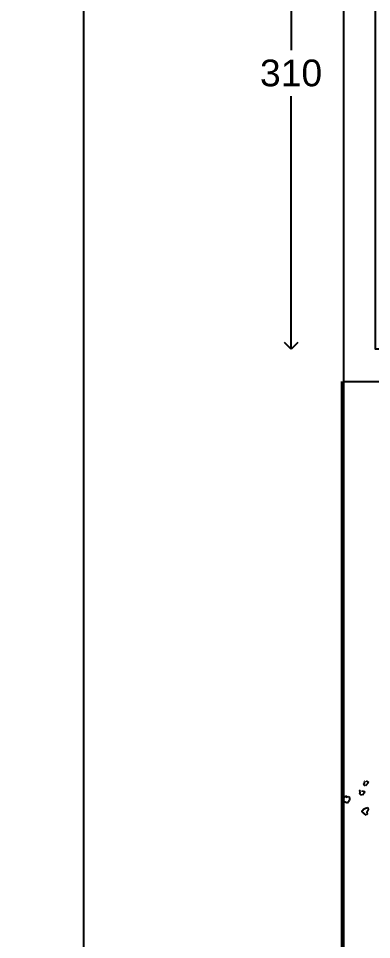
# Model space of a CAD drawing. Header units: metres. Extents: x 116 to 391, y -213 to 56.
# Drawn here: x 314.45 to 316.44, y -134.17 to -129 of the extents above; entities that cross this region are included whole.
import ezdxf

# ---------------------------------------------------------------- set-up
doc = ezdxf.new("R2010")
doc.units = ezdxf.units.M
doc.header["$PDMODE"] = 35
for name, color, linetype in [('A-ACABADOS PISOS', 1, 'Continuous'), ('A-PISO', 30, 'Continuous'), ('AR-157$0$A-EXTERIOR', 8, 'Continuous'), ('AR-157$0$A-JARDIN', 8, 'Continuous'), ('AR-157$0$A-MUROS', 8, 'Continuous')]:
    doc.layers.add(name, color=color, linetype=linetype)
doc.styles.add('Anot_Arial', font='arial.ttf')
doc.dimstyles.new('DETALLE DE CAMBIOS', dxfattribs={"dimscale": 1.5, "dimtxt": 0.1, "dimasz": 0.05, "dimexe": 0.18, "dimexo": 0.0625, "dimgap": 0.035, "dimtad": 0, "dimtih": 1, "dimtoh": 1, "dimdec": 0, "dimlfac": 100, "dimzin": 0, "dimdsep": 46, "dimtxsty": 'Anot_Arial', "dimblk": 'OPEN90', "dimcen": 0.09, "dimse1": 1, "dimse2": 1, "dimclrd": 1, "dimclre": 4, "dimclrt": 1, "dimadec": 0, "dimazin": 0, "dimtfac": 1, "dimtdec": 0, "dimtix": 1, "dimtofl": 0, "dimtmove": 0, "dimatfit": 3, "dimldrblk": 'OPEN90', "dimfxl": 1, "dimtolj": 1, "dimtzin": 0, "dimarcsym": 0})

# ---------------------------------------------------------------- blocks, each defined once
blk = doc.blocks.new('AR-157$0$ARBOL-03')
at = {"color": 0}
for p, q in [((0.8435, 0.3872), (0.8408, 0.3845)), ((0.8489, 0.3899), (0.8435, 0.3872)), ((0.8544, 0.3899), (0.8489, 0.3899)), ((0.8571, 0.3845), (0.8544, 0.3899)), ((0.7485, 0.3655), (0.7485, 0.3546)), ((0.7485, 0.3546), (0.7648, 0.3546)), ((0.7539, 0.3682), (0.7512, 0.3682)), ((0.7593, 0.3655), (0.7539, 0.3682)), ((0.7648, 0.3655), (0.7593, 0.3655)), ((0.7648, 0.3546), (0.7648, 0.3655)), ((0.7892, 0.3546), (0.7865, 0.3492)), ((0.7919, 0.3601), (0.7892, 0.3601)), ((0.7974, 0.3546), (0.7919, 0.3601)), ((0.8028, 0.3519), (0.7974, 0.3546)), ((0.8028, 0.3465), (0.8028, 0.3519)), ((0.8462, 0.3845), (0.8381, 0.3791)), ((0.8381, 0.3791), (0.8381, 0.3736)), ((0.8381, 0.3736), (0.8435, 0.3682)), ((0.8435, 0.3682), (0.8489, 0.3655)), ((0.8489, 0.3655), (0.8598, 0.3655)), ((0.8625, 0.3845), (0.8571, 0.3845)), ((0.8598, 0.3655), (0.8625, 0.3736)), ((0.8625, 0.3736), (0.8625, 0.3845)), ((0.7865, 0.3492), (0.7838, 0.3438)), ((0.7838, 0.3438), (0.7892, 0.3411)), ((0.7892, 0.3411), (0.8001, 0.3411)), ((0.8001, 0.3411), (0.8028, 0.3465)), ((0.8299, 0.3004), (0.8218, 0.2949)), ((0.8218, 0.2949), (0.8272, 0.2895)), ((0.8272, 0.2895), (0.8327, 0.2868)), ((0.8381, 0.3031), (0.8299, 0.3004)), ((0.8327, 0.2868), (0.8381, 0.2868)), ((0.8489, 0.3031), (0.8381, 0.3031)), ((0.8381, 0.2868), (0.8435, 0.2814)), ((0.8435, 0.2814), (0.8489, 0.2814)), ((0.8489, 0.3004), (0.8462, 0.3031)), ((0.8489, 0.2814), (0.8489, 0.3004))]:
    blk.add_line(p, q, dxfattribs=at)
blk = doc.blocks.new('_Open90')
at = {"color": 0, "linetype": 'ByBlock', "lineweight": -2}
for p, q in [((0, 0), (-1, 0)), ((-0.5, 0.5), (0, 0)), ((0, 0), (-0.5, -0.5))]:
    blk.add_line(p, q, dxfattribs=at)
blk = doc.blocks.new('*D623')
at = {"layer": 'A-PISO', "color": 1, "lineweight": -2, "ltscale": 100, "transparency": 16777216}
for p, q in [((315.9851, -127.8289), (315.9851, -129.1747)), ((315.9851, -130.7789), (315.9851, -129.433))]:
    blk.add_line(p, q, dxfattribs=at)
at = {"layer": 'Defpoints', "color": 0, "ltscale": 100, "transparency": 16777216}
for p in [(319.4488, -127.7539), (315.9851, -130.8539), (316.7788, -130.8539)]:
    blk.add_point(p, dxfattribs=at)
at = {"layer": 'A-PISO', "color": 1, "lineweight": -2, "ltscale": 100, "transparency": 16777216, "xscale": 0.07500000000000001, "yscale": 0.07500000000000001, "zscale": 0.07500000000000001}
for p, rotation in [((315.9851, -127.7539), 90), ((315.9851, -130.8539), 270)]:
    blk.add_blockref('_Open90', p, dxfattribs=dict(at, rotation=rotation))
at = {"layer": 'A-PISO', "color": 1, "ltscale": 100, "transparency": 16777216, "insert": (315.9851, -129.3039), "char_height": 0.15, "attachment_point": 5, "style": 'Anot_Arial'}
blk.add_mtext('\\A1;310', dxfattribs=at)

msp = doc.modelspace()

# ---------------------------------------------------------------- linework, layer by layer
at = {"layer": 'A-ACABADOS PISOS'}
msp.add_lwpolyline([(314.8216, -117.4715), (336.2351, -117.4715), (336.2351, -148.5273), (314.8216, -148.5273)], close=True, dxfattribs=at)
at = {"layer": 'A-PISO'}
msp.add_circle((327.3705, -149.1639), 63.4551, dxfattribs=at)
at = {"layer": 'AR-157$0$A-EXTERIOR', "color": 8, "linetype": 'Continuous'}
for points in [[(316.2688, -131.0339), (316.2688, -137.1334), (319.5786, -137.1334)], [(316.2788, -131.0339), (316.2788, -137.1334), (319.5886, -137.1334)]]:
    msp.add_lwpolyline(points, dxfattribs=at)
at = {"layer": 'AR-157$0$A-MUROS'}
msp.add_lwpolyline([(316.2788, -122.6145), (316.2788, -131.0339), (316.7788, -131.0339), (316.7788, -130.8539), (316.4588, -130.8539), (316.4588, -122.7945), (317.1288, -122.7945), (317.1288, -122.6145)], close=True, dxfattribs=at)

# ---------------------------------------------------------------- block references
at = {"layer": 'AR-157$0$A-JARDIN', "xscale": -1.474996636792708, "yscale": 1.474996636792709, "zscale": 1.474996636792709, "rotation": 49.86264959063404}
msp.add_blockref('AR-157$0$ARBOL-03', (317.5312, -132.7789), dxfattribs=at)

# ---------------------------------------------------------------- dimensions: what is measured, and where the dimension line sits
at = {"layer": 'A-PISO', "ltscale": 100}
dim = msp.add_linear_dim(base=(315.9851, -130.8539), p1=(319.4488, -127.7539), p2=(316.7788, -130.8539), angle=90, dimstyle='DETALLE DE CAMBIOS', dxfattribs=at)
dim.commit()
dim.dimension.update_dxf_attribs({"geometry": '*D623', "text_midpoint": (315.9851, -129.3039)})

doc.saveas('drawing.dxf')
